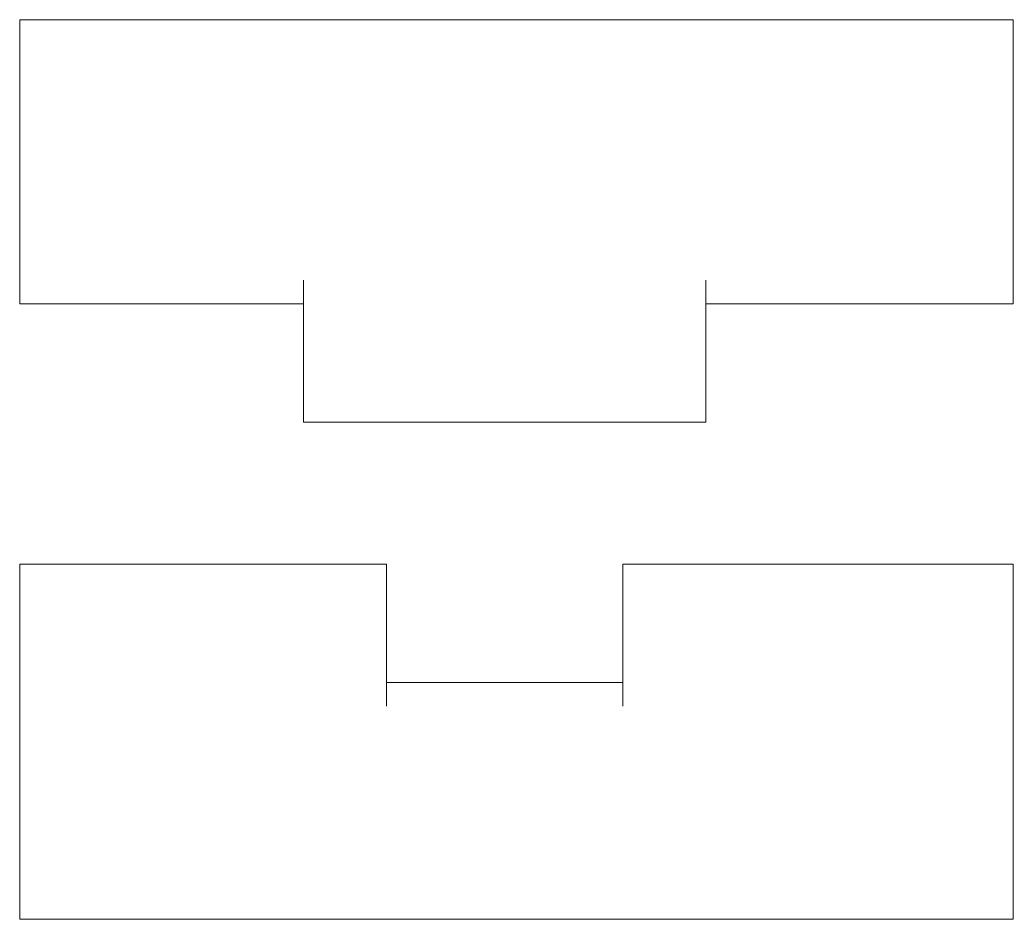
# Model space of a CAD drawing. Header units: millimetres. Extents: x 0 to 42, y 0 to 38.
import ezdxf

# ---------------------------------------------------------------- set-up
doc = ezdxf.new("R2010")
doc.units = ezdxf.units.MM
doc.layers.get('0').update_dxf_attribs({"linetype": 'CONTINUOUS', "lineweight": 0})

msp = doc.modelspace()

# ---------------------------------------------------------------- linework, layer by layer
for p, q in [((0, 38), (0, 26)), ((42, 38), (0, 38)), ((42, 26), (42, 38)), ((12, 21), (12, 27)), ((29, 21), (29, 27)), ((12, 26), (0, 26)), ((29, 26), (42, 26)), ((12, 21), (29, 21)), ((0, 0), (0, 15)), ((0, 15), (15.5, 15)), ((15.5, 15), (15.5, 9)), ((25.5, 9), (25.5, 15)), ((25.5, 15), (42, 15)), ((42, 15), (42, 0)), ((15.5, 10), (25.5, 10)), ((0, 0), (0, 0)), ((42, 0), (0, 0))]:
    msp.add_line(p, q)

doc.saveas('drawing.dxf')
